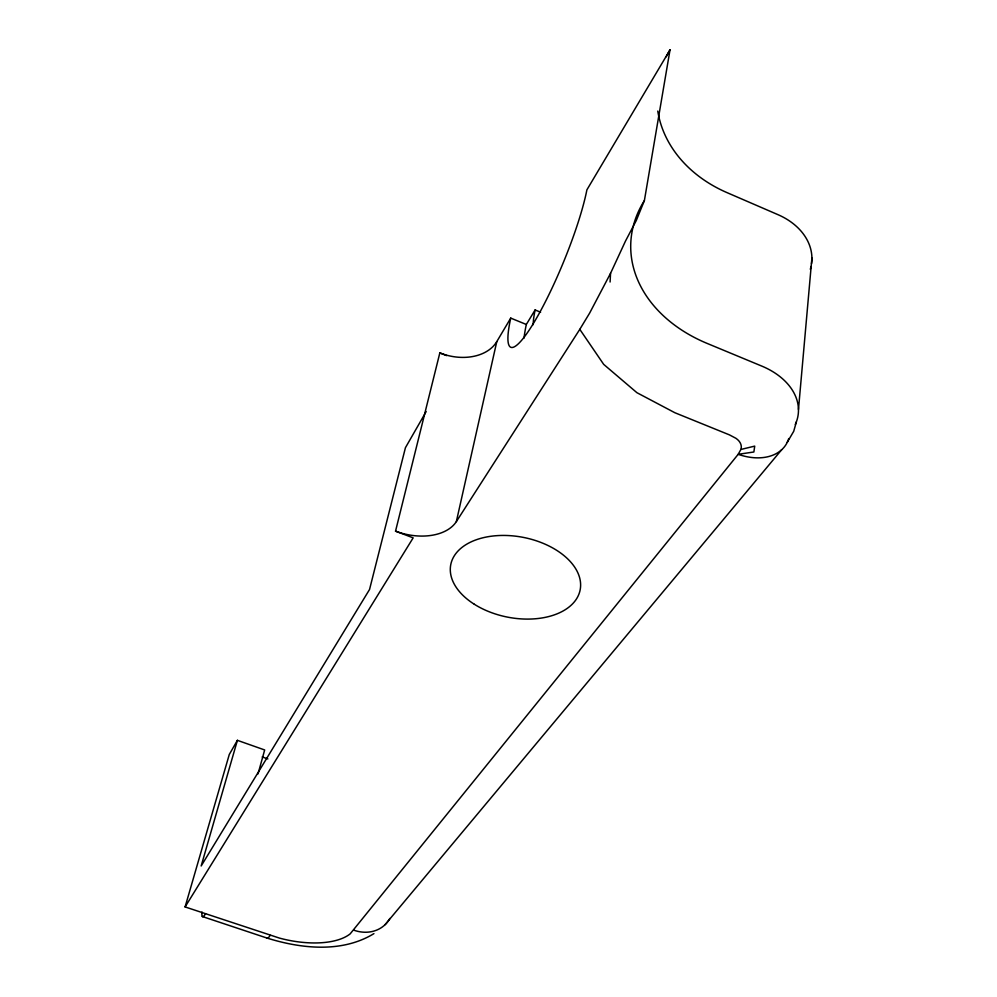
<?xml version="1.0" encoding="UTF-8"?>
<svg xmlns="http://www.w3.org/2000/svg" width="997" height="997" viewBox="0 0 997 997"><rect width="100%" height="100%" fill="white"/><g stroke="black" fill="none" stroke-linecap="round" stroke-linejoin="round"><path stroke-width="1.5" d="M610.089 282.014L610.55 273.315L625.505 241.05L636.285 220.511L644.386 200.584L670.021 49.85L586.897 189.841A98.79 16.301 -67.6 0 1 534.704 321.283A98.79 16.301 -67.6 0 1 510.738 318.105L496.78 341.622L456.352 521.605A48.691 31.007 13.9 0 1 395.535 531.152L439.839 352.888A45.089 32.166 14.4 0 0 496.78 341.622M798.472 409.443L811.907 257.986M258.036 773.896L264.666 749.956L237.398 740.335L229.285 754.467L185.093 906.934L279.521 938.115A68.008 31.418 13.6 0 0 350.171 933.865L738.179 454.32L740.896 449.46L754.717 446.12L753.869 451.99L738.179 454.32A51.719 35.593 32.4 0 0 788.739 438.555M796.379 421.843L793.724 431.29L787.256 442.294M237.398 740.335L201.17 865.969L369.538 589.501L405.443 447.678L426.168 411.574M610.55 273.315L589.638 313.095L579.793 329.346L456.352 521.605M524.061 338.07A98.616 17.111 -67.5 0 1 526.316 324.474L535.115 309.955L540.598 312.211M185.093 906.934L413.157 537.869L395.535 531.152M385.079 924.693L781.66 449.747M373.937 933.616C341.971 953.194 301.268 948.745 266.984 938.052L202.316 916.517M262.199 756.922L267.869 758.916M439.839 352.888L446.619 355.617M510.738 318.105L526.316 324.474M579.793 329.346L603.683 364.366L636.921 392.693L674.819 412.708L729.443 434.879L735.923 438.306A16.762 11.353 5.4 0 1 740.896 449.46M205.556 913.751A34.758 4.187 -70.7 0 1 202.042 912.056M533.221 324.661A74.526 12.924 -67.6 0 1 535.115 309.955M795.294 424.46A69.092 47.893 5.1 0 0 761.833 366.111L707.147 343.417A143.132 108.025 2.3 0 1 632.97 227.391M811.035 266.498A64.668 48.741 3.4 0 1 810.299 269.265M811.546 263.669A64.668 48.741 3.4 0 0 777.947 214.654L727 192.62A133.249 108.511 -0.6 0 1 657.771 111.053M666.283 56.742A133.249 108.511 -0.6 0 1 670.021 49.85M633.319 225.945A143.132 108.025 2.3 0 1 644.386 200.584M389.852 918.461A34.795 30.022 43.6 0 1 353.885 930.201M270.199 935.311A34.534 4.324 -71.9 0 1 266.984 938.052M474.335 604.269A65.914 40.64 11 0 0 579.793 591.445A65.914 40.64 11 0 0 492.219 536.099A65.914 40.64 11 0 0 474.335 604.269"/></g></svg>
